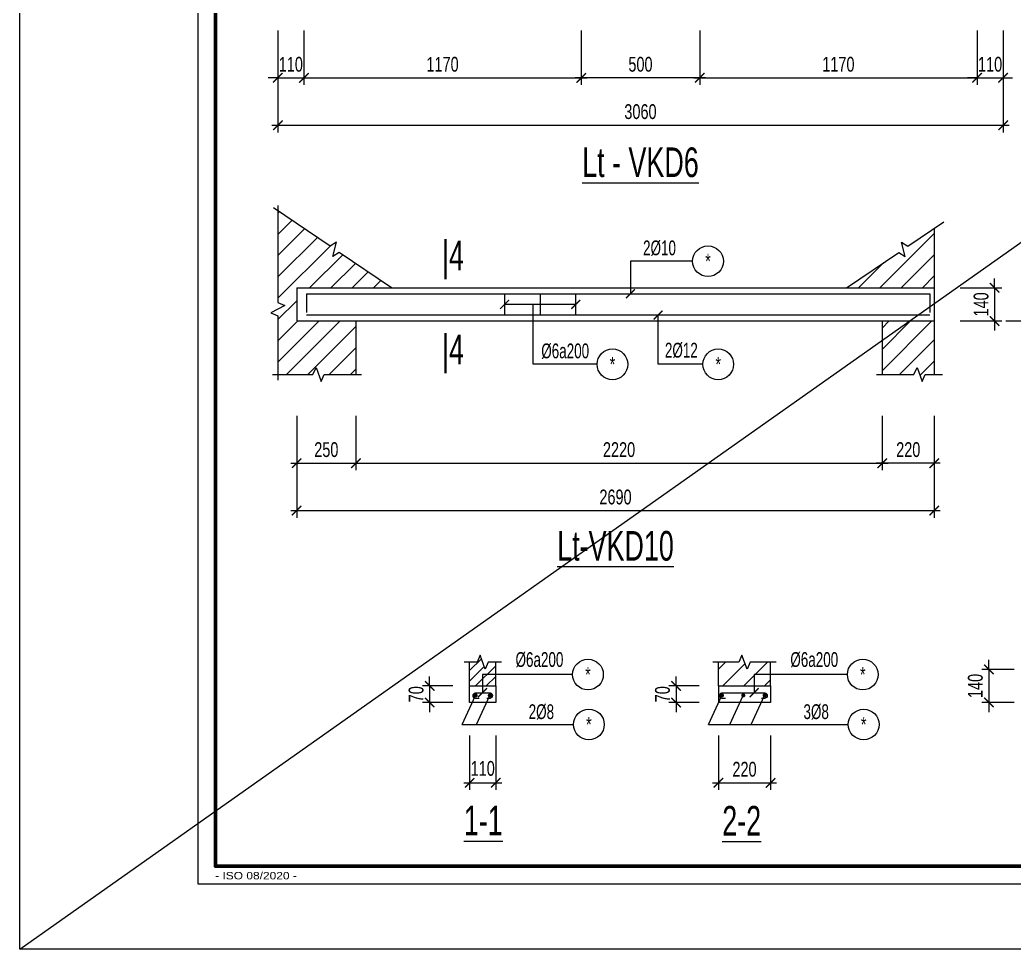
# Model space of a CAD drawing. Header units: millimetres. Extents: x 0 to 42050, y 0 to 14850.
# Drawn here: x 0 to 4194, y 0 to 3921 of the extents above; entities that cross this region are included whole.
import ezdxf
from ezdxf.enums import TextEntityAlignment as Align

# ---------------------------------------------------------------- set-up
doc = ezdxf.new("R2010")
doc.units = ezdxf.units.MM
doc.header["$LTSCALE"] = 3
doc.header["$PDSIZE"] = -2
doc.layers.get('0').update_dxf_attribs({"color": 8, "lineweight": 5})
doc.layers.get('Defpoints').update_dxf_attribs({"color": 2})
for name, color, linetype in [('CDC -TEXT KHUNG', 7, 'Continuous'), ('CDC-KHUNGTEN', 9, 'Continuous'), ('CDC.02.DIM', 1, 'Continuous'), ('CDC.03.BORDER', 3, 'Continuous'), ('CDC.05.STEEL', 4, 'Continuous'), ('CDC.06.TEXT', 2, 'Continuous'), ('CDC.10.HATCH', 9, 'Continuous'), ('CDC.11.NOTE', 8, 'Continuous'), ('CDC.14.STEELNUM', 9, 'Continuous')]:
    doc.layers.add(name, color=color, linetype=linetype)
doc.layers.add('KCS_Plotter', color=11, linetype='Continuous', plot=False)
doc.styles.add('arial', font='arial.ttf', dxfattribs={"width": 0.7})
doc.styles.add('KCS_SMTEXT', font='arial.ttf', dxfattribs={"width": 0.7})
doc.styles.add('KT CDC', font='arial.ttf', dxfattribs={"width": 0.85, "height": 200})
doc.dimstyles.new('KCS_DIM25', dxfattribs={"dimscale": 25, "dimtxt": 2.5, "dimasz": 1.6, "dimexe": 1.2, "dimexo": 0, "dimgap": 1, "dimtad": 1, "dimdec": 0, "dimzin": 0, "dimdsep": 46, "dimtxsty": 'KCS_SMTEXT', "dimblk": 'ARCHTICK', "dimcen": 0, "dimdle": 1, "dimclrd": 256, "dimclre": 256, "dimclrt": 2, "dimadec": 0, "dimazin": 0, "dimtfac": 1, "dimtdec": 0, "dimtix": 1, "dimtmove": 2, "dimatfit": 3, "dimfxl": 1, "dimtolj": 1, "dimtzin": 0, "dimarcsym": 0})

# ---------------------------------------------------------------- blocks, each defined once
blk = doc.blocks.new('_ArchTick')
at = {"color": 0, "linetype": 'ByBlock', "const_width": 0.15}
blk.add_lwpolyline([(-0.5, -0.5), (0.5, 0.5)], dxfattribs=at)
blk = doc.blocks.new('*D203')
at = {"layer": 'CDC.02.DIM', "lineweight": -2, "transparency": 16777216}
for p, q in [((1088, 3875.8), (1088, 3646.7)), ((1198, 3875.8), (1198, 3646.7)), ((1088, 3676.7), (1048, 3676.7)), ((1088, 3676.7), (1198, 3676.7)), ((1198, 3676.7), (1238, 3676.7))]:
    blk.add_line(p, q, dxfattribs=at)
at = {"layer": 'Defpoints', "color": 0, "transparency": 16777216}
for p in [(1088, 3875.8), (1198, 3875.8), (1198, 3676.7)]:
    blk.add_point(p, dxfattribs=at)
at = {"layer": 'CDC.02.DIM', "lineweight": -2, "transparency": 16777216, "xscale": 40, "yscale": 40, "zscale": 40}
blk.add_blockref('_ArchTick', (1088, 3676.7), dxfattribs=at)
at = {"layer": 'CDC.02.DIM', "lineweight": -2, "transparency": 16777216, "xscale": 40, "yscale": 40, "zscale": 40, "rotation": 180}
blk.add_blockref('_ArchTick', (1198, 3676.7), dxfattribs=at)
at = {"layer": 'CDC.02.DIM', "color": 2, "transparency": 16777216, "insert": (1143, 3733.6), "char_height": 62.5, "attachment_point": 5, "style": 'KCS_SMTEXT'}
blk.add_mtext('\\A1;110', dxfattribs=at)
blk = doc.blocks.new('*D204')
at = {"layer": 'CDC.02.DIM', "lineweight": -2, "transparency": 16777216}
for p, q in [((2368, 3875.8), (2368, 3646.7)), ((2868, 3875.8), (2868, 3646.7)), ((2893, 3676.7), (2343, 3676.7))]:
    blk.add_line(p, q, dxfattribs=at)
at = {"layer": 'Defpoints', "color": 0, "transparency": 16777216}
for p in [(2368, 3875.8), (2868, 3875.8), (2368, 3676.7)]:
    blk.add_point(p, dxfattribs=at)
at = {"layer": 'CDC.02.DIM', "lineweight": -2, "transparency": 16777216, "xscale": 40, "yscale": 40, "zscale": 40, "rotation": 180}
blk.add_blockref('_ArchTick', (2368, 3676.7), dxfattribs=at)
at = {"layer": 'CDC.02.DIM', "lineweight": -2, "transparency": 16777216, "xscale": 40, "yscale": 40, "zscale": 40}
blk.add_blockref('_ArchTick', (2868, 3676.7), dxfattribs=at)
at = {"layer": 'CDC.02.DIM', "color": 2, "transparency": 16777216, "insert": (2618, 3733.6), "char_height": 62.5, "attachment_point": 5, "style": 'KCS_SMTEXT'}
blk.add_mtext('\\A1;500', dxfattribs=at)
blk = doc.blocks.new('*D206')
at = {"layer": 'CDC.02.DIM', "lineweight": -2, "transparency": 16777216}
for p, q in [((1198, 3875.8), (1198, 3646.7)), ((2368, 3875.8), (2368, 3646.7)), ((1173, 3676.7), (2393, 3676.7))]:
    blk.add_line(p, q, dxfattribs=at)
at = {"layer": 'Defpoints', "color": 0, "transparency": 16777216}
for p in [(1198, 3875.8), (2368, 3875.8), (2368, 3676.7)]:
    blk.add_point(p, dxfattribs=at)
at = {"layer": 'CDC.02.DIM', "lineweight": -2, "transparency": 16777216, "xscale": 40, "yscale": 40, "zscale": 40, "rotation": 180}
blk.add_blockref('_ArchTick', (1198, 3676.7), dxfattribs=at)
at = {"layer": 'CDC.02.DIM', "lineweight": -2, "transparency": 16777216, "xscale": 40, "yscale": 40, "zscale": 40}
blk.add_blockref('_ArchTick', (2368, 3676.7), dxfattribs=at)
at = {"layer": 'CDC.02.DIM', "color": 2, "transparency": 16777216, "insert": (1783, 3733.6), "char_height": 62.5, "attachment_point": 5, "style": 'KCS_SMTEXT'}
blk.add_mtext('\\A1;1170', dxfattribs=at)
blk = doc.blocks.new('*D207')
at = {"layer": 'CDC.02.DIM', "lineweight": -2, "transparency": 16777216}
for p, q in [((1088, 3875.8), (1088, 3446.7)), ((4148, 3875.8), (4148, 3446.7)), ((1063, 3476.7), (4173, 3476.7))]:
    blk.add_line(p, q, dxfattribs=at)
at = {"layer": 'Defpoints', "color": 0, "transparency": 16777216}
for p in [(1088, 3875.8), (4148, 3875.8), (4148, 3476.7)]:
    blk.add_point(p, dxfattribs=at)
at = {"layer": 'CDC.02.DIM', "lineweight": -2, "transparency": 16777216, "xscale": 40, "yscale": 40, "zscale": 40, "rotation": 180}
blk.add_blockref('_ArchTick', (1088, 3476.7), dxfattribs=at)
at = {"layer": 'CDC.02.DIM', "lineweight": -2, "transparency": 16777216, "xscale": 40, "yscale": 40, "zscale": 40}
blk.add_blockref('_ArchTick', (4148, 3476.7), dxfattribs=at)
at = {"layer": 'CDC.02.DIM', "color": 2, "transparency": 16777216, "insert": (2618, 3533.7), "char_height": 62.5, "attachment_point": 5, "style": 'KCS_SMTEXT'}
blk.add_mtext('\\A1;3060', dxfattribs=at)
blk = doc.blocks.new('*D208')
at = {"layer": 'CDC.02.DIM', "lineweight": -2, "transparency": 16777216}
for p, q in [((2868, 3875.8), (2868, 3646.7)), ((4038, 3875.8), (4038, 3646.7)), ((2843, 3676.7), (4063, 3676.7))]:
    blk.add_line(p, q, dxfattribs=at)
at = {"layer": 'Defpoints', "color": 0, "transparency": 16777216}
for p in [(2868, 3875.8), (4038, 3875.8), (4038, 3676.7)]:
    blk.add_point(p, dxfattribs=at)
at = {"layer": 'CDC.02.DIM', "lineweight": -2, "transparency": 16777216, "xscale": 40, "yscale": 40, "zscale": 40, "rotation": 180}
blk.add_blockref('_ArchTick', (2868, 3676.7), dxfattribs=at)
at = {"layer": 'CDC.02.DIM', "lineweight": -2, "transparency": 16777216, "xscale": 40, "yscale": 40, "zscale": 40}
blk.add_blockref('_ArchTick', (4038, 3676.7), dxfattribs=at)
at = {"layer": 'CDC.02.DIM', "color": 2, "transparency": 16777216, "insert": (3453, 3733.6), "char_height": 62.5, "attachment_point": 5, "style": 'KCS_SMTEXT'}
blk.add_mtext('\\A1;1170', dxfattribs=at)
blk = doc.blocks.new('*D209')
at = {"layer": 'CDC.02.DIM', "lineweight": -2, "transparency": 16777216}
for p, q in [((4038, 3875.8), (4038, 3646.7)), ((4148, 3875.8), (4148, 3646.7)), ((4038, 3676.7), (3998, 3676.7)), ((4038, 3676.7), (4148, 3676.7)), ((4148, 3676.7), (4188, 3676.7))]:
    blk.add_line(p, q, dxfattribs=at)
at = {"layer": 'Defpoints', "color": 0, "transparency": 16777216}
for p in [(4038, 3875.8), (4148, 3875.8), (4148, 3676.7)]:
    blk.add_point(p, dxfattribs=at)
at = {"layer": 'CDC.02.DIM', "lineweight": -2, "transparency": 16777216, "xscale": 40, "yscale": 40, "zscale": 40}
blk.add_blockref('_ArchTick', (4038, 3676.7), dxfattribs=at)
at = {"layer": 'CDC.02.DIM', "lineweight": -2, "transparency": 16777216, "xscale": 40, "yscale": 40, "zscale": 40, "rotation": 180}
blk.add_blockref('_ArchTick', (4148, 3676.7), dxfattribs=at)
at = {"layer": 'CDC.02.DIM', "color": 2, "transparency": 16777216, "insert": (4093, 3733.6), "char_height": 62.5, "attachment_point": 5, "style": 'KCS_SMTEXT'}
blk.add_mtext('\\A1;110', dxfattribs=at)
blk = doc.blocks.new('*D227')
at = {"layer": 'CDC.02.DIM', "lineweight": -2, "transparency": 16777216}
for p, q in [((1167.7, 2250.6), (1167.7, 2020.6)), ((1417.7, 2250.6), (1417.7, 2020.6)), ((1142.7, 2050.6), (1442.7, 2050.6))]:
    blk.add_line(p, q, dxfattribs=at)
at = {"layer": 'Defpoints', "color": 0, "transparency": 16777216}
for p in [(1167.7, 2250.6), (1417.7, 2250.6), (1417.7, 2050.6)]:
    blk.add_point(p, dxfattribs=at)
at = {"layer": 'CDC.02.DIM', "lineweight": -2, "transparency": 16777216, "xscale": 40, "yscale": 40, "zscale": 40, "rotation": 180}
blk.add_blockref('_ArchTick', (1167.7, 2050.6), dxfattribs=at)
at = {"layer": 'CDC.02.DIM', "lineweight": -2, "transparency": 16777216, "xscale": 40, "yscale": 40, "zscale": 40}
blk.add_blockref('_ArchTick', (1417.7, 2050.6), dxfattribs=at)
at = {"layer": 'CDC.02.DIM', "color": 2, "transparency": 16777216, "insert": (1292.7, 2107.5), "char_height": 62.5, "attachment_point": 5, "style": 'KCS_SMTEXT'}
blk.add_mtext('\\A1;250', dxfattribs=at)
blk = doc.blocks.new('*D228')
at = {"layer": 'CDC.02.DIM', "lineweight": -2, "transparency": 16777216}
for p, q in [((3637.7, 2250.6), (3637.7, 2020.6)), ((3857.7, 2250.6), (3857.7, 2020.6)), ((3882.7, 2050.6), (3612.7, 2050.6))]:
    blk.add_line(p, q, dxfattribs=at)
at = {"layer": 'Defpoints', "color": 0, "transparency": 16777216}
for p in [(3637.7, 2250.6), (3857.7, 2250.6), (3637.7, 2050.6)]:
    blk.add_point(p, dxfattribs=at)
at = {"layer": 'CDC.02.DIM', "lineweight": -2, "transparency": 16777216, "xscale": 40, "yscale": 40, "zscale": 40, "rotation": 180}
blk.add_blockref('_ArchTick', (3637.7, 2050.6), dxfattribs=at)
at = {"layer": 'CDC.02.DIM', "lineweight": -2, "transparency": 16777216, "xscale": 40, "yscale": 40, "zscale": 40}
blk.add_blockref('_ArchTick', (3857.7, 2050.6), dxfattribs=at)
at = {"layer": 'CDC.02.DIM', "color": 2, "transparency": 16777216, "insert": (3747.7, 2107.5), "char_height": 62.5, "attachment_point": 5, "style": 'KCS_SMTEXT'}
blk.add_mtext('\\A1;220', dxfattribs=at)
blk = doc.blocks.new('*D229')
at = {"layer": 'CDC.02.DIM', "lineweight": -2, "transparency": 16777216}
for p, q in [((4112.1, 2790.6), (4112.1, 2830.6)), ((3966.5, 2790.6), (4142.1, 2790.6)), ((4112.1, 2790.6), (4112.1, 2650.6)), ((3966.5, 2650.6), (4142.1, 2650.6)), ((4112.1, 2650.6), (4112.1, 2610.6))]:
    blk.add_line(p, q, dxfattribs=at)
at = {"layer": 'Defpoints', "color": 0, "transparency": 16777216}
for p in [(3966.5, 2790.6), (3966.5, 2650.6), (4112.1, 2650.6)]:
    blk.add_point(p, dxfattribs=at)
at = {"layer": 'CDC.02.DIM', "lineweight": -2, "transparency": 16777216, "xscale": 40, "yscale": 40, "zscale": 40}
for p, rotation in [((4112.1, 2790.6), 270), ((4112.1, 2650.6), 90)]:
    blk.add_blockref('_ArchTick', p, dxfattribs=dict(at, rotation=rotation))
at = {"layer": 'CDC.02.DIM', "color": 2, "transparency": 16777216, "insert": (4055.2, 2720.6), "char_height": 62.5, "attachment_point": 5, "rotation": 90, "style": 'KCS_SMTEXT'}
blk.add_mtext('\\A1;140', dxfattribs=at)
blk = doc.blocks.new('*D230')
at = {"layer": 'CDC.02.DIM', "lineweight": -2, "ltscale": 10, "transparency": 16777216}
for p, q in [((1417.7, 2250.6), (1417.7, 2020.6)), ((3637.7, 2250.6), (3637.7, 2020.6)), ((1392.7, 2050.6), (3662.7, 2050.6))]:
    blk.add_line(p, q, dxfattribs=at)
at = {"layer": 'Defpoints', "color": 0, "ltscale": 10, "transparency": 16777216}
for p in [(1417.7, 2250.6), (3637.7, 2250.6), (3637.7, 2050.6)]:
    blk.add_point(p, dxfattribs=at)
at = {"layer": 'CDC.02.DIM', "lineweight": -2, "ltscale": 10, "transparency": 16777216, "xscale": 40, "yscale": 40, "zscale": 40, "rotation": 180}
blk.add_blockref('_ArchTick', (1417.7, 2050.6), dxfattribs=at)
at = {"layer": 'CDC.02.DIM', "lineweight": -2, "ltscale": 10, "transparency": 16777216, "xscale": 40, "yscale": 40, "zscale": 40}
blk.add_blockref('_ArchTick', (3637.7, 2050.6), dxfattribs=at)
at = {"layer": 'CDC.02.DIM', "color": 2, "ltscale": 10, "transparency": 16777216, "insert": (2527.7, 2107.5), "char_height": 62.5, "attachment_point": 5, "style": 'KCS_SMTEXT'}
blk.add_mtext('\\A1;2220', dxfattribs=at)
blk = doc.blocks.new('*D231')
at = {"layer": 'CDC.02.DIM', "lineweight": -2, "ltscale": 10, "transparency": 16777216}
for p, q in [((1167.7, 2250.6), (1167.7, 1820.6)), ((3857.7, 2250.6), (3857.7, 1820.6)), ((1142.7, 1850.6), (3882.7, 1850.6))]:
    blk.add_line(p, q, dxfattribs=at)
at = {"layer": 'Defpoints', "color": 0, "ltscale": 10, "transparency": 16777216}
for p in [(1167.7, 2250.6), (3857.7, 2250.6), (3857.7, 1850.6)]:
    blk.add_point(p, dxfattribs=at)
at = {"layer": 'CDC.02.DIM', "lineweight": -2, "ltscale": 10, "transparency": 16777216, "xscale": 40, "yscale": 40, "zscale": 40, "rotation": 180}
blk.add_blockref('_ArchTick', (1167.7, 1850.6), dxfattribs=at)
at = {"layer": 'CDC.02.DIM', "lineweight": -2, "ltscale": 10, "transparency": 16777216, "xscale": 40, "yscale": 40, "zscale": 40}
blk.add_blockref('_ArchTick', (3857.7, 1850.6), dxfattribs=at)
at = {"layer": 'CDC.02.DIM', "color": 2, "ltscale": 10, "transparency": 16777216, "insert": (2512.7, 1907.5), "char_height": 62.5, "attachment_point": 5, "style": 'KCS_SMTEXT'}
blk.add_mtext('\\A1;2690', dxfattribs=at)
blk = doc.blocks.new('*D285')
at = {"layer": 'CDC.02.DIM', "lineweight": -2, "transparency": 16777216}
for p, q in [((2946.8, 901.7), (2946.8, 671.7)), ((3166.9, 901.7), (3166.9, 671.7)), ((2921.8, 701.7), (3191.9, 701.7))]:
    blk.add_line(p, q, dxfattribs=at)
at = {"layer": 'Defpoints', "color": 0, "transparency": 16777216}
for p in [(2946.8, 901.7), (3166.9, 901.7), (3166.9, 701.7)]:
    blk.add_point(p, dxfattribs=at)
at = {"layer": 'CDC.02.DIM', "lineweight": -2, "transparency": 16777216, "xscale": 40, "yscale": 40, "zscale": 40, "rotation": 180}
blk.add_blockref('_ArchTick', (2946.8, 701.7), dxfattribs=at)
at = {"layer": 'CDC.02.DIM', "lineweight": -2, "transparency": 16777216, "xscale": 40, "yscale": 40, "zscale": 40}
blk.add_blockref('_ArchTick', (3166.9, 701.7), dxfattribs=at)
at = {"layer": 'CDC.02.DIM', "color": 2, "transparency": 16777216, "insert": (3056.9, 758.6), "char_height": 62.5, "attachment_point": 5, "style": 'KCS_SMTEXT'}
blk.add_mtext('\\A1;220', dxfattribs=at)
blk = doc.blocks.new('*D286')
at = {"layer": 'CDC.02.DIM', "lineweight": -2, "transparency": 16777216}
for p, q in [((2768, 1110.6), (2768, 1150.6)), ((2865.4, 1110.6), (2738, 1110.6)), ((2768, 1110.6), (2768, 1040.6)), ((2865.4, 1040.6), (2738, 1040.6)), ((2768, 1040.6), (2768, 1000.6))]:
    blk.add_line(p, q, dxfattribs=at)
at = {"layer": 'Defpoints', "color": 0, "transparency": 16777216}
for p in [(2865.4, 1110.6), (2768, 1040.6), (2865.4, 1040.6)]:
    blk.add_point(p, dxfattribs=at)
at = {"layer": 'CDC.02.DIM', "lineweight": -2, "transparency": 16777216, "xscale": 40, "yscale": 40, "zscale": 40}
for p, rotation in [((2768, 1110.6), 270), ((2768, 1040.6), 90)]:
    blk.add_blockref('_ArchTick', p, dxfattribs=dict(at, rotation=rotation))
at = {"layer": 'CDC.02.DIM', "color": 2, "transparency": 16777216, "insert": (2711.1, 1075.6), "char_height": 62.5, "attachment_point": 5, "rotation": 90, "style": 'KCS_SMTEXT'}
blk.add_mtext('\\A1;70', dxfattribs=at)
blk = doc.blocks.new('*D287')
at = {"layer": 'CDC.02.DIM', "lineweight": -2, "transparency": 16777216}
for p, q in [((1897.4, 901.7), (1897.4, 671.7)), ((2007.6, 901.7), (2007.6, 671.7)), ((1872.4, 701.7), (2032.6, 701.7))]:
    blk.add_line(p, q, dxfattribs=at)
at = {"layer": 'Defpoints', "color": 0, "transparency": 16777216}
for p in [(1897.4, 901.7), (2007.6, 901.7), (2007.6, 701.7)]:
    blk.add_point(p, dxfattribs=at)
at = {"layer": 'CDC.02.DIM', "lineweight": -2, "transparency": 16777216, "xscale": 40, "yscale": 40, "zscale": 40, "rotation": 180}
blk.add_blockref('_ArchTick', (1897.4, 701.7), dxfattribs=at)
at = {"layer": 'CDC.02.DIM', "lineweight": -2, "transparency": 16777216, "xscale": 40, "yscale": 40, "zscale": 40}
blk.add_blockref('_ArchTick', (2007.6, 701.7), dxfattribs=at)
at = {"layer": 'CDC.02.DIM', "color": 2, "transparency": 16777216, "insert": (1952.5, 762.1), "char_height": 62.5, "attachment_point": 5, "style": 'KCS_SMTEXT'}
blk.add_mtext('\\A1;110', dxfattribs=at)
blk = doc.blocks.new('*D288')
at = {"layer": 'CDC.02.DIM', "lineweight": -2, "transparency": 16777216}
for p, q in [((1728.6, 1110.6), (1728.6, 1150.6)), ((1826, 1110.6), (1698.6, 1110.6)), ((1728.6, 1110.6), (1728.6, 1040.6)), ((1826, 1040.6), (1698.6, 1040.6)), ((1728.6, 1040.6), (1728.6, 1000.6))]:
    blk.add_line(p, q, dxfattribs=at)
at = {"layer": 'Defpoints', "color": 0, "transparency": 16777216}
for p in [(1826, 1110.6), (1728.6, 1040.6), (1826, 1040.6)]:
    blk.add_point(p, dxfattribs=at)
at = {"layer": 'CDC.02.DIM', "lineweight": -2, "transparency": 16777216, "xscale": 40, "yscale": 40, "zscale": 40}
for p, rotation in [((1728.6, 1110.6), 270), ((1728.6, 1040.6), 90)]:
    blk.add_blockref('_ArchTick', p, dxfattribs=dict(at, rotation=rotation))
at = {"layer": 'CDC.02.DIM', "color": 2, "transparency": 16777216, "insert": (1671.7, 1075.6), "char_height": 62.5, "attachment_point": 5, "rotation": 90, "style": 'KCS_SMTEXT'}
blk.add_mtext('\\A1;70', dxfattribs=at)
blk = doc.blocks.new('*D290')
at = {"layer": 'CDC.02.DIM', "lineweight": -2, "transparency": 16777216}
for p, q in [((4087.8, 1180.6), (4087.8, 1220.6)), ((4194, 1180.6), (4057.8, 1180.6)), ((4087.8, 1180.6), (4087.8, 1040.6)), ((4194, 1040.6), (4057.8, 1040.6)), ((4087.8, 1040.6), (4087.8, 1000.6))]:
    blk.add_line(p, q, dxfattribs=at)
at = {"layer": 'Defpoints', "color": 0, "transparency": 16777216}
for p in [(4194, 1180.6), (4087.8, 1040.6), (4194, 1040.6)]:
    blk.add_point(p, dxfattribs=at)
at = {"layer": 'CDC.02.DIM', "lineweight": -2, "transparency": 16777216, "xscale": 40, "yscale": 40, "zscale": 40}
for p, rotation in [((4087.8, 1180.6), 270), ((4087.8, 1040.6), 90)]:
    blk.add_blockref('_ArchTick', p, dxfattribs=dict(at, rotation=rotation))
at = {"layer": 'CDC.02.DIM', "color": 2, "transparency": 16777216, "insert": (4030.9, 1110.6), "char_height": 62.5, "attachment_point": 5, "rotation": 90, "style": 'KCS_SMTEXT'}
blk.add_mtext('\\A1;140', dxfattribs=at)
blk = doc.blocks.new('Khung tên chuẩn')
at = {"layer": 'CDC-KHUNGTEN', "color": 8}
blk.add_lwpolyline([(75096, 1100), (83000, 1100), (83000, 58300), (3000, 58300), (3000, 1100), (75096, 1100)], dxfattribs=at)
at = {"layer": 'CDC-KHUNGTEN', "color": 255, "lineweight": 60}
blk.add_lwpolyline([(74900, 1400), (74900, 58000), (3300, 58000), (3300, 1400), (74900, 1400)], close=True, dxfattribs=at)
at = {"layer": 'Defpoints', "color": 1, "ltscale": 0.2}
blk.add_lwpolyline([(0, 0), (0, 59400), (84100, 59400), (84100, 0), (0, 0)], close=True, dxfattribs=at)
at = {"layer": 'CDC -TEXT KHUNG', "color": 6, "style": 'KT CDC', "width": 1.15}
blk.add_text('- ISO 08/2020 -', height=125.69, dxfattribs=at).set_placement((3294, 1177))

msp = doc.modelspace()

# ---------------------------------------------------------------- hatches: boundary and pattern name
at = {"layer": 'CDC.10.HATCH'}
h = msp.add_hatch(dxfattribs=at)
h.set_pattern_fill('ANSI31', color=256, scale=20, style=0)
h.set_pattern_definition([(45, (-62816.145, -1349.565), (-44.90128, 44.90128), [])])
h.paths.add_polyline_path([(1347.6, 2939.9), (1320.6, 2922.7), (1335.9, 2983.3), (1308.8, 2966.2), (1088.7, 3115.5), (1088.7, 2729.2), (1118.3, 2716.4), (1059.1, 2684.8), (1088.7, 2672), (1088.7, 2424.3), (1236.4, 2424.3), (1249.3, 2453.9), (1270.8, 2394.7), (1283.7, 2424.3), (1417.7, 2424.3), (1417.7, 2650.6), (1167.7, 2650.6), (1167.7, 2790.6), (1567.7, 2790.6)])
h = msp.add_hatch(dxfattribs=at)
h.set_pattern_fill('ANSI31', color=256, scale=20, style=0)
h.set_pattern_definition([(45, (-62296.145, -1349.565), (-44.90128, 44.90128), [])])
h.paths.add_polyline_path([(3857.7, 2790.6), (3857.7, 3041.5), (3746.6, 2966.2), (3719.6, 2983.3), (3734.9, 2922.7), (3707.9, 2939.9), (3487.7, 2790.6)])
h.paths.add_polyline_path([(3857.7, 2424.3), (3857.7, 2650.6), (3637.7, 2650.6), (3637.7, 2424.3), (3771.9, 2424.3), (3784.8, 2453.9), (3806.3, 2394.7), (3819.2, 2424.3)])
h = msp.add_hatch(dxfattribs=at)
h.set_pattern_fill('ANSI31', color=256, scale=10, style=0)
h.set_pattern_definition([(45, (-17329.097, -28378.2), (-22.45064, 22.45064), [])])
h.paths.add_polyline_path([(1947.5, 1158.6), (2007.6, 1158.6), (2007.6, 1210.6), (1976.1, 1210.6), (1963.3, 1181), (1941.7, 1240.2), (1928.9, 1210.6), (1897.4, 1210.6), (1897.4, 1110.6), (1947.5, 1110.6)])
h.paths.add_polyline_path([(2007.6, 1158.6), (1947.5, 1158.6), (1947.5, 1110.6), (2007.6, 1110.6)], flags=17)
h = msp.add_hatch(dxfattribs=at)
h.set_pattern_fill('ANSI31', color=256, scale=500, style=0)
h.set_pattern_definition([(45, (-177918.02, 114737.546), (-44.194174, 44.194174), [])])
h.paths.add_polyline_path([(3057.2, 1158.6), (3166.9, 1158.6), (3166.9, 1210.6), (3080.3, 1210.6), (3067.5, 1181.2), (3046.2, 1239.9), (3033.4, 1210.6), (2946.8, 1210.6), (2946.8, 1110.6), (3057.2, 1110.6)])
h.paths.add_polyline_path([(3166.9, 1158.6), (3057.2, 1158.6), (3057.2, 1110.6), (3166.9, 1110.6)], flags=17)

# ---------------------------------------------------------------- linework, layer by layer
at = {"layer": 'CDC.02.DIM'}
msp.add_line((4333.9, 2650.1), (4159.3, 2650.1), dxfattribs=at)
at = {"layer": 'CDC.03.BORDER'}
for p, q in [((3857.7, 3041.5), (3857.7, 2424.3)), ((1167.7, 2790.6), (3857.7, 2791.2)), ((1167.7, 2790.6), (1167.7, 2650.6)), ((3857.7, 2791.2), (3857.7, 2651.2)), ((1167.7, 2650.6), (3857.7, 2651.2)), ((1417.7, 2650.6), (1417.7, 2424.3)), ((3637.7, 2650.6), (3637.7, 2424.3)), ((2946.8, 1110.6), (3166.9, 1110.6)), ((2946.8, 1110.6), (2946.8, 1040.6)), ((3166.9, 1110.6), (3166.9, 1040.6)), ((3166.9, 1040.6), (2946.8, 1040.6))]:
    msp.add_line(p, q, dxfattribs=at)
msp.add_lwpolyline([(2007.6, 1110.6), (2007.6, 1040.6), (1897.4, 1040.6), (1897.4, 1110.6)], close=True, dxfattribs=at)
at = {"layer": 'CDC.05.STEEL'}
for p, q in [((1209.7, 2765.6), (3838.1, 2765.6)), ((2044.6, 2765.6), (2044.6, 2675.6)), ((2194.6, 2765.6), (2194.6, 2675.6)), ((2344.6, 2765.6), (2344.6, 2675.6)), ((3838.1, 2675.6), (1209.7, 2675.6))]:
    msp.add_line(p, q, dxfattribs=at)
for points in [[(1209.7, 2765.6), (1209.7, 2686.8)], [(3838.1, 2765.6), (3838.1, 2686.8)]]:
    msp.add_lwpolyline(points, dxfattribs=at)
for points in [[(1937.3, 1057.7), (1921.9, 1057.7, -0.804615), (1921.9, 1082.1), (1983.9, 1082.1, -0.781121), (1983.9, 1058.1), (1969.8, 1058.1)], [(2976.7, 1057.7), (2961.3, 1057.7, -0.804615), (2961.3, 1082.1), (3143.2, 1082.1, -0.781121), (3143.2, 1058.1), (3129.2, 1058.1)]]:
    msp.add_lwpolyline(points, format="xyb", dxfattribs=at)
at = {"layer": 'CDC.05.STEEL', "ltscale": 0.5, "const_width": 8.75}
for points in [[(1918, 1070.6, -1), (1926.8, 1070.6, -1)], [(1978.2, 1070.6, -1), (1986.9, 1070.6, -1)]]:
    msp.add_lwpolyline(points, format="xyb", close=True, dxfattribs=at)
at = {"layer": 'CDC.05.STEEL', "const_width": 8.75}
for points in [[(2957.4, 1070.6, -1), (2966.2, 1070.6, -1)], [(3047.5, 1070.6, -1), (3056.2, 1070.6, -1)], [(3137.6, 1070.6, -1), (3146.3, 1070.6, -1)]]:
    msp.add_lwpolyline(points, format="xyb", close=True, dxfattribs=at)
at = {"layer": 'CDC.11.NOTE'}
for p, q in [((2344.6, 2720.6), (2044.6, 2720.6)), ((1897.4, 1110.6), (1897.4, 1210.6)), ((2007.6, 1110.6), (2007.6, 1210.6)), ((2946.8, 1110.6), (2946.8, 1210.6)), ((3166.9, 1110.6), (3166.9, 1210.6)), ((1866.2, 947.9), (1922.4, 1070.6)), ((1926.3, 947.9), (1982.6, 1070.6)), ((2905.5, 947.9), (2961.8, 1070.6)), ((2995.6, 947.9), (3051.9, 1070.6)), ((3085.7, 947.9), (3141.9, 1070.6)), ((1866.2, 947.9), (2335.6, 947.9)), ((2905.5, 947.9), (3494.9, 947.9))]:
    msp.add_line(p, q, dxfattribs=at)
for points in [[(1088.7, 3138.5), (1088.7, 2729.2), (1118.3, 2716.4), (1059.1, 2684.8), (1088.7, 2672), (1088.7, 2400.7)], [(1567.7, 2790.6), (1347.6, 2939.9), (1320.6, 2922.7), (1335.9, 2983.3), (1308.8, 2966.2), (1069.3, 3128.6)], [(3487.7, 2790.6), (3707.9, 2939.9), (3734.9, 2922.7), (3719.6, 2983.3), (3746.6, 2966.2), (3898, 3068.8)], [(2838.1, 2902.8), (2575.6, 2902.8), (2575.6, 2765.6)], [(2435, 2467.8), (2164.9, 2467.8), (2164.9, 2720.6)], [(2881.3, 2467.8), (2692.4, 2467.8), (2692.4, 2675.6)], [(1066, 2424.3), (1236.4, 2424.3), (1249.3, 2453.9), (1270.8, 2394.7), (1283.7, 2424.3), (1441.4, 2424.3)], [(3614.1, 2424.3), (3771.9, 2424.3), (3784.8, 2453.9), (3806.3, 2394.7), (3819.2, 2424.3), (3892.6, 2424.3)], [(2031.2, 1210.6), (1976.1, 1210.6), (1963.3, 1181), (1941.7, 1240.2), (1928.9, 1210.6), (1873.8, 1210.6)], [(3190.4, 1210.6), (3080.3, 1210.6), (3067.5, 1181.2), (3046.2, 1239.9), (3033.4, 1210.6), (2923.3, 1210.6)], [(2331.7, 1158.6), (1951.9, 1158.6), (1951.9, 1082.1)], [(3491.1, 1158.6), (3097.8, 1158.6), (3097.8, 1082.1)]]:
    msp.add_lwpolyline(points, dxfattribs=at)
at = {"layer": 'CDC.14.STEELNUM'}
for centre in [(2902.9, 2902.8, 0), (2499.8, 2467.8, 0), (2946.1, 2467.8, 0), (2396.5, 1158.6, 0), (3555.9, 1158.6, 0), (2400.4, 947.9, 0), (3559.7, 947.9, 0)]:
    msp.add_circle(centre, 64.8, dxfattribs=at)
at = {"layer": 'KCS_Plotter', "linetype": 'ByBlock', "ltscale": 10}
msp.add_line((0, 0), (21025, 14850), dxfattribs=at)

# ---------------------------------------------------------------- block references
at = {"xscale": 0.2500000001291493, "yscale": 0.2500000001291493, "zscale": 0.2500000001291493}
msp.add_blockref('Khung tên chuẩn', (0, 0), dxfattribs=at)
at = {"layer": 'CDC.11.NOTE', "xscale": 37.5, "yscale": 37.5, "zscale": 37.5}
for p in [(2575.6, 2765.6), (2044.6, 2720.6), (2344.6, 2720.6), (2692.4, 2675.6), (1951.9, 1082.1), (3097.8, 1082.1)]:
    msp.add_blockref('_ArchTick', p, dxfattribs=at)

# ---------------------------------------------------------------- texts
at = {"layer": 'CDC.06.TEXT', "style": 'arial', "width": 0.65}
for s, height, p in [('%%ULt - VKD6', 125, (2618, 3320.6)), ('|4', 125, (1827, 2911.5)), ('2%%C10', 62.5, (2698.3, 2959.2)), ('|4', 125, (1827, 2514.9)), ('2%%C12', 62.5, (2790.5, 2527.6)), ('%%C6a200', 62.5, (2300.5, 2524.5)), ('%%ULt-VKD10', 125, (2512.7, 1702)), ('%%C6a200', 62.5, (2191.9, 1222.1)), ('%%C6a200', 62.5, (3351.2, 1222.1)), ('2%%C8', 62.5, (2199.9, 1002)), ('3%%C8', 62.5, (3359.3, 1002)), ('%%U1-1', 125, (1954.7, 542.6)), ('%%U2-2', 125, (3045, 542.6))]:
    msp.add_text(s, height=height, dxfattribs=at).set_placement(p, align=Align.MIDDLE)
at = {"layer": 'CDC.14.STEELNUM', "style": 'arial', "width": 0.7}
for p in [(2902.9, 2902.8, 0), (2499.8, 2467.8, 0), (2946.1, 2467.8, 0), (2396.5, 1158.6, 0), (3555.9, 1158.6, 0), (2400.4, 947.9, 0), (3559.7, 947.9, 0)]:
    msp.add_text('*', height=62.5, dxfattribs=at).set_placement(p, align=Align.MIDDLE_CENTER)

# ---------------------------------------------------------------- dimensions: what is measured, and where the dimension line sits
at = {"layer": 'CDC.02.DIM'}
for base, p1, p2, angle, picture, middle in [((1198, 3676.7), (1088, 3875.8), (1198, 3875.8), 180, '*D203', (1143, 3733.6)), ((4112.1, 2650.6), (3966.5, 2790.6), (3966.5, 2650.6), 90, '*D229', (4055.2, 2720.6)), ((1417.7, 2050.6), (1167.7, 2250.6), (1417.7, 2250.6), 180, '*D227', (1292.7, 2107.5)), ((4087.8, 1040.6), (4194, 1180.6), (4194, 1040.6), 90, '*D290', (4030.9, 1110.6)), ((1728.6, 1040.6), (1826, 1110.6), (1826, 1040.6), 90, '*D288', (1671.7, 1075.6)), ((2768, 1040.6), (2865.4, 1110.6), (2865.4, 1040.6), 90, '*D286', (2711.1, 1075.6))]:
    dim = msp.add_linear_dim(base=base, p1=p1, p2=p2, angle=angle, dimstyle='KCS_DIM25', dxfattribs=at)
    dim.commit()
    dim.dimension.update_dxf_attribs({"geometry": picture, "text_midpoint": middle})
for base, p1, p2, picture, middle in [((4148, 3476.7), (1088, 3875.8), (4148, 3875.8), '*D207', (2618, 3533.7)), ((2368, 3676.7), (1198, 3875.8), (2368, 3875.8), '*D206', (1783, 3733.6)), ((2368, 3676.7), (2868, 3875.8), (2368, 3875.8), '*D204', (2618, 3733.6)), ((4038, 3676.7), (2868, 3875.8), (4038, 3875.8), '*D208', (3453, 3733.6)), ((4148, 3676.7), (4038, 3875.8), (4148, 3875.8), '*D209', (4093, 3733.6)), ((3637.7, 2050.6), (3857.7, 2250.6), (3637.7, 2250.6), '*D228', (3747.7, 2107.5)), ((3166.9, 701.7), (2946.8, 901.7), (3166.9, 901.7), '*D285', (3056.9, 758.6))]:
    dim = msp.add_linear_dim(base=base, p1=p1, p2=p2, dimstyle='KCS_DIM25', dxfattribs=at)
    dim.commit()
    dim.dimension.update_dxf_attribs({"geometry": picture, "text_midpoint": middle})
at = {"layer": 'CDC.02.DIM', "ltscale": 10}
for base, p1, p2, picture, middle in [((3857.7, 1850.6), (1167.7, 2250.6), (3857.7, 2250.6), '*D231', (2512.7, 1907.5)), ((3637.7, 2050.6), (1417.7, 2250.6), (3637.7, 2250.6), '*D230', (2527.7, 2107.5))]:
    dim = msp.add_linear_dim(base=base, p1=p1, p2=p2, dimstyle='KCS_DIM25', dxfattribs=at)
    dim.commit()
    dim.dimension.update_dxf_attribs({"geometry": picture, "text_midpoint": middle})
at = {"layer": 'CDC.02.DIM'}
dim = msp.add_linear_dim(base=(2007.6, 701.7), p1=(1897.4, 901.7), p2=(2007.6, 901.7), dimstyle='KCS_DIM25', dxfattribs=at)
dim.commit()
dim.dimension.update_dxf_attribs({"geometry": '*D287', "text_midpoint": (1952.5, 762.1), "dimtype": 160})

doc.saveas('drawing.dxf')
